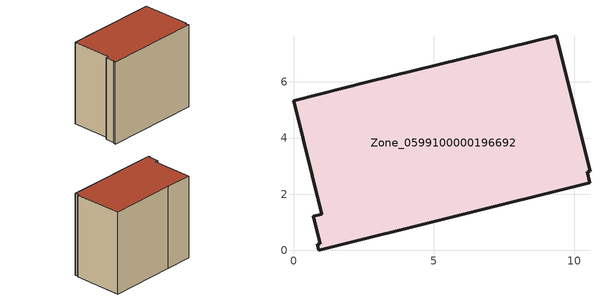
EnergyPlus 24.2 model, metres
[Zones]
Zone_0599100000196692
 floor ground (C_G): 0.71,1.22 1,1.29 0,5.32 2.67,6 9.35,7.65 10.55,2.83 10.45,2.8 10.55,2.41 0.9,0 0.84,0.22 0.95,0.24 z0
 wall outside (C_F): 1,1.29 0.71,1.22 0.95,0.24 0.84,0.22 0.9,0 10.55,2.41 10.45,2.8 10.55,2.83 9.35,7.65 2.67,6 0,5.32 1,1.29 z0:8.52
 roof outside (C_R): 10.55,2.83 9.35,7.65 2.67,6 0,5.32 1,1.29 0.71,1.22 0.95,0.24 0.84,0.22 0.9,0 10.55,2.41 10.45,2.8 z8.52
[BUILDING]
Pand.0599100000196692: North Axis=0; Terrain=City; Loads Convergence Tolerance Value=0.04; Temperature Convergence Tolerance Value=0.4; Solar Distribution=FullExterior; Maximum Number of Warmup Days=25; Minimum Number of Warmup Days=1
[Site:Location]
Rotterdam.The.Hague.AP_ZH_NLD Design_Conditions: Latitude=51.96; Longitude=4.45; Time Zone=1; Elevation=-4.5
[SITE:GROUNDTEMPERATURE:BUILDINGSURFACE]
18, 18, 18, 18, 18, 18, 18, 18, 18, 18, 18, 18
[MATERIAL] Thermal Absorptance=0.9; Solar Absorptance=0.7; Visible Absorptance=0.7
Name | Roughness | Thickness | Conductivity | Density | Specific Heat
G.TC.1975-1991 | MediumSmooth | 0.15 | 0.288461 | 540 | 1210
F.TC.1975-1991 | Rough | 0.3 | 0.230769 | 1920 | 840
R.TC.1975-1991 | MediumRough | 0.2 | 0.153846 | 1500 | 1000
[CONSTRUCTION]
C_G: G.TC.1975-1991
C_F: F.TC.1975-1991
C_R: R.TC.1975-1991
[ZONE]
Zone_0599100000196692: Type=1; Multiplier=1; Ceiling Height=Autocalculate; Volume=Autocalculate; Floor Area=autocalculate; Part of Total Floor Area=Yes
[ZONEINFILTRATION:DESIGNFLOWRATE]
Infil_Zone_0599100000196692: Zone or ZoneList or Space or SpaceList=Zone_0599100000196692; Schedule=AlwaysOn; Design Flow Rate Calculation Method=Flow/Area; Flow Rate per Floor Area=0.003; Constant Term Coefficient=1; Temperature Term Coefficient=0; Velocity Term Coefficient=0; Velocity Squared Term Coefficient=0
[HVACTEMPLATE:ZONE:IDEALLOADSAIRSYSTEM]
Zone_0599100000196692: Maximum Heating Supply Air Temperature=50; Minimum Cooling Supply Air Temperature=13; Maximum Heating Supply Air Humidity Ratio=0.0156; Minimum Cooling Supply Air Humidity Ratio=0.0077; Heating Limit=NoLimit; Cooling Limit=NoLimit; Dehumidification Control Type=ConstantSensibleHeatRatio; Cooling Sensible Heat Ratio=0.7; Dehumidification Setpoint=60; Humidification Control Type=None; Humidification Setpoint=30; Outdoor Air Method=None; Outdoor Air Flow Rate per Person=0.00944; Outdoor Air Flow Rate per Zone Floor Area=0; Outdoor Air Flow Rate per Zone=0; Demand Controlled Ventilation Type=None; Outdoor Air Economizer Type=NoEconomizer; Heat Recovery Type=None; Sensible Heat Recovery Effectiveness=0.7; Latent Heat Recovery Effectiveness=0.65
[ZONECONTROL:THERMOSTAT]
ThermostatControl_Zone_0599100000196692: Zone or ZoneList=Zone_0599100000196692; Control Type Schedule=DualSetpointControlType; Control 1=Thermostat_Zone_0599100000196692; Temperature Difference Between Cutout And Setpoint=0
[THERMOSTATSETPOINT:DUALSETPOINT]
Thermostat_Zone_0599100000196692: Heating Setpoint Temperature Schedule=HeatingSetpoint_Zone_0599100000196692; Cooling Setpoint Temperature Schedule=CoolingSetpoint_Zone_0599100000196692
[SCHEDULE:COMPACT]
HeatingSetpoint_Zone_0599100000196692: Through: 12/31, For: AllDays, Until: 24:00, 21
CoolingSetpoint_Zone_0599100000196692: Through: 12/31, For: AllDays, Until: 24:00, 24
DualSetpointControlType: Through: 12/31, For: AllDays, Until: 24:00, 4
AlwaysOn: Through: 12/31, For: AllDays, Until: 24:00, 1
